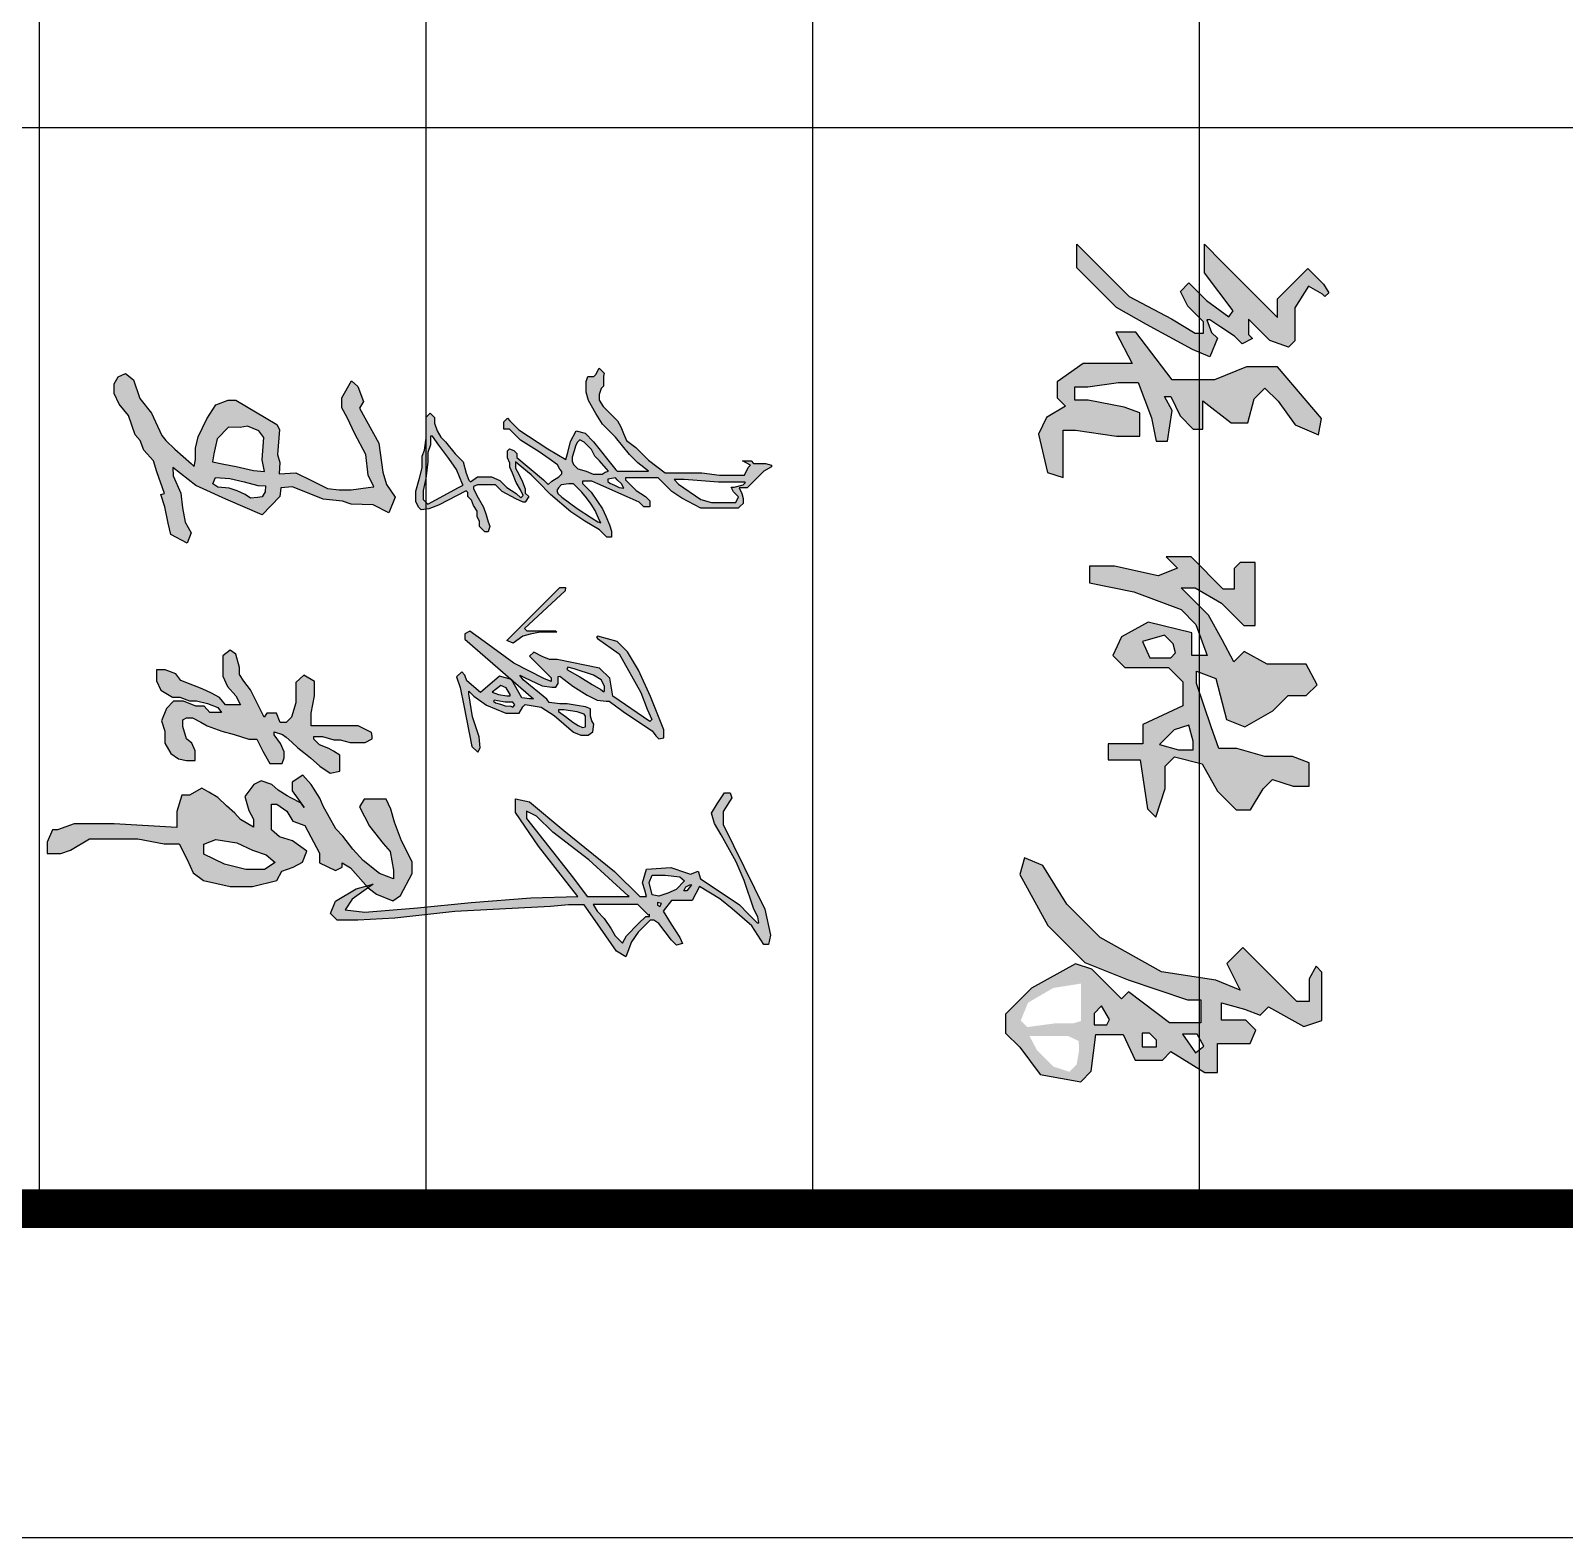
# Model space of a CAD drawing. Extents: x 39238 to 748440, y -374049 to 522939.
# Drawn here: x 295459 to 300126, y 169856 to 174440 of the extents above; entities that cross this region are included whole.
import ezdxf

# ---------------------------------------------------------------- set-up
doc = ezdxf.new("R2010")
doc.units = 0
doc.header["$LTSCALE"] = 1000
doc.header["$MEASUREMENT"] = 0
doc.layers.add('PUB_TITLE', color=7, linetype='Continuous')
doc.layers.add('TK', color=126, linetype='Continuous')

# ---------------------------------------------------------------- blocks, each defined once
blk = doc.blocks.new('lxp')
h = blk.add_hatch(color=256)
h.paths.add_polyline_path([(28573.35, 14707.4), (28573.35, 14711.38), (28573.35, 14719.74), (28573.35, 14721), (28573.35, 14722.93), (28573.35, 14724.83), (28572.39, 14725.79), (28571.07, 14727.11), (28568.87, 14727.11), (28566.5, 14726.45), (28563.89, 14725.24), (28563.89, 14726.94), (28563.89, 14728.95), (28562.65, 14730.19), (28561.36, 14731.48), (28559.02, 14733.82), (28556.1, 14736.73), (28554.18, 14740.2), (28553.3, 14740.2), (28552.55, 14737.5), (28552.55, 14735.47), (28552.55, 14731.98), (28551.37, 14730.79), (28551.37, 14726.83), (28553.35, 14730.46), (28554.35, 14729.46), (28557.98, 14727.75), (28557.98, 14716.21), (28556.93, 14707.94), (28556.93, 14690.87), (28551.02, 14683.14), (28545.2, 14677.33), (28541.96, 14672.98), (28538.71, 14671.61), (28535.57, 14670.4), (28532.74, 14668.72), (28526.1, 14662.09), (28523.13, 14660.27), (28520.6, 14660.27), (28517.69, 14661.27), (28516.7, 14662.26), (28512.07, 14662.26), (28510.59, 14662.53), (28508.33, 14660.27), (28511.22, 14658.71), (28512.18, 14657.74), (28512.18, 14654.94), (28514.55, 14654.17), (28517.25, 14654.17), (28519.45, 14654.17), (28523.36, 14655.38), (28529.41, 14658.79), (28534.33, 14661.84), (28540.37, 14667.88), (28548.35, 14674.36), (28552.26, 14678.27), (28556.19, 14683.22), (28556.19, 14668.66), (28555.5, 14667.97), (28542.43, 14657.7), (28538.5, 14653.77), (28537.45, 14649.57), (28542.4, 14646.98), (28547.52, 14645.72), (28550.77, 14644.84), (28545.71, 14636.48), (28536.9, 14622.96), (28532.69, 14618.75), (28531.59, 14617.65), (28533.21, 14616.03), (28536.63, 14616.03), (28536.63, 14618.66), (28541.69, 14623.72), (28547.14, 14632.47), (28550.33, 14637.09), (28553.19, 14640.94), (28555.24, 14641.97), (28556.27, 14643), (28557.4, 14643), (28558.8, 14641.6), (28560.7, 14638.27), (28562.38, 14636.59), (28560.18, 14634.39), (28549.78, 14622.05), (28547.9, 14622.05), (28546.53, 14620.68), (28545.7, 14618.7), (28546.75, 14617.65), (28550, 14617.65), (28552.47, 14618.86), (28554.29, 14618.86), (28557.09, 14620.07), (28561.33, 14621.78), (28564.74, 14623.7), (28567.47, 14624.94), (28568.57, 14623.84), (28566.5, 14621.78), (28563.75, 14617.43), (28560.45, 14614.13), (28558.75, 14610.28), (28558.75, 14603.71), (28561.06, 14600.46), (28560.34, 14599.75), (28557.04, 14598.59), (28551.73, 14597.08), (28548.02, 14593.37), (28542.48, 14588.89), (28540.37, 14586.77), (28537.45, 14585.12), (28533.87, 14583.77), (28531.26, 14583.77), (28529.25, 14581.77), (28531.12, 14579.9), (28538.5, 14579.9), (28540.86, 14579.9), (28546.31, 14579.13), (28549.23, 14578.03), (28554.56, 14578.03), (28559.35, 14576.82), (28565.4, 14575.17), (28570.19, 14575.17), (28572.89, 14576.38), (28574.15, 14577.64), (28573.55, 14581.16), (28571.9, 14585.67), (28565.33, 14598.51), (28566.06, 14599.24), (28567.96, 14599.24), (28569.64, 14600.92), (28572.06, 14601.91), (28574.7, 14603.69), (28577.24, 14603.69), (28579.55, 14604.78), (28581.86, 14604.78), (28584.22, 14607.15), (28584.22, 14608.69), (28581.58, 14609.46), (28579.71, 14608.8), (28576.36, 14607.87), (28572.89, 14606.55), (28568.54, 14604.07), (28564.36, 14601.98), (28563.2, 14601.98), (28562.46, 14603.85), (28562.46, 14609.79), (28562.46, 14612.18), (28565.51, 14615.23), (28569.03, 14621.57), (28570.57, 14624.93), (28570.57, 14625.86), (28567.85, 14627.54), (28566.28, 14625.97), (28564.25, 14625.97), (28561.11, 14624.65), (28557.59, 14623), (28554.73, 14621.44), (28552.8, 14621.44), (28551.73, 14621.44), (28552.91, 14622.62), (28557.89, 14628.7), (28561.11, 14631.91), (28566.89, 14637.7), (28575.04, 14647.17), (28579.33, 14653.55), (28583.43, 14660.46), (28586.76, 14663.79), (28586.76, 14665.17), (28586.76, 14666.05), (28583.95, 14666.05), (28581.03, 14665), (28577.07, 14663.41), (28573.6, 14661.81), (28570.19, 14659.5), (28565.82, 14656.56), (28561.83, 14652.57), (28560.84, 14652.57), (28560.84, 14656.92), (28561.99, 14659.61), (28568.05, 14673.32), (28570.52, 14678.87), (28572.67, 14681.02), (28572.67, 14683.74), (28569.89, 14683.74), (28567.88, 14681.73), (28565.13, 14677.39), (28562.96, 14675.22), (28560.18, 14672.44), (28559.29, 14672.44), (28559.29, 14687.7), (28565.63, 14694.03), (28568.65, 14698.6)])
h.paths.add_polyline_path([(28562.16, 14697.16), (28560.01, 14695.01), (28560.01, 14699.66), (28561.16, 14715.73), (28561.16, 14727.58), (28561.22, 14727.94), (28561.46, 14728.18), (28562.45, 14727.18), (28563.58, 14722.98), (28563.58, 14721.6), (28565.79, 14722.71), (28566.93, 14723.86), (28567.99, 14724.92), (28570.71, 14723.77), (28570.71, 14712.41), (28569.26, 14707.52)], flags=16)
h.paths.add_polyline_path([(28563.95, 14671.66), (28563.73, 14669.57), (28562.56, 14667.37), (28561.77, 14665.18), (28560.9, 14664.32), (28559.91, 14664.32), (28559.29, 14667.81), (28560.11, 14668.63), (28562.04, 14670.56)], flags=16)
h.paths.add_polyline_path([(28556.12, 14664.57), (28556.64, 14663.1), (28557.52, 14661.63), (28557.52, 14657.55), (28556.16, 14654.28), (28554.97, 14650.3), (28553, 14648.33), (28551.49, 14647.74), (28549.55, 14647.74), (28546.68, 14648.63), (28544.58, 14649.25), (28542.75, 14650.02), (28541.5, 14651.27), (28542.69, 14653.31), (28545.04, 14655.66), (28546.09, 14656.71), (28549.16, 14658.3), (28551.35, 14660.49)], flags=16)
h.paths.add_polyline_path([(28580.08, 14661.08), (28579.67, 14659.71), (28577.82, 14656.72), (28573.4, 14650.01), (28568.19, 14642.86), (28566.47, 14641.15), (28565.17, 14640.54), (28563.82, 14641.35), (28562.5, 14642.67), (28561.94, 14646.18), (28561.94, 14647.35), (28561.94, 14648.41), (28563.63, 14650.1), (28565.8, 14652.28), (28568.51, 14654.44), (28571.49, 14656.63), (28574.32, 14658.41), (28576.58, 14659.33), (28579.31, 14660.5)], flags=16)
h.paths.add_polyline_path([(28562.69, 14597.1), (28563.85, 14594.7), (28567.37, 14588.16), (28571.38, 14580.65), (28569.34, 14578.61), (28565.05, 14578.61), (28559.49, 14579.8), (28551.76, 14580.72), (28547.4, 14580.72), (28543.88, 14581.98), (28539.8, 14581.98), (28539.8, 14582.89), (28544.02, 14585.85), (28550.21, 14590.48), (28555.41, 14594), (28562.1, 14596.74)], flags=16)
h = blk.add_hatch(color=256)
h.paths.add_polyline_path([(28760.45, 14689.94), (28755.44, 14693.86), (28755.44, 14697.13), (28755.44, 14703.38), (28748.94, 14706.87), (28754.65, 14716.29), (28759.26, 14722.09), (28767.2, 14731.18), (28775.94, 14736.69), (28775.94, 14738.87), (28771.47, 14739.81), (28759.45, 14737.12), (28720.2, 14717.77), (28714.09, 14717.77), (28707.79, 14721.79), (28705.48, 14721.04), (28705.48, 14718.51), (28710.58, 14715.03), (28714.89, 14712.41), (28719.73, 14713.77), (28725.01, 14716.9), (28737.45, 14723.88), (28746.13, 14727.58), (28759.43, 14732.07), (28763.01, 14733.95), (28765.79, 14734.47), (28765.79, 14733.64), (28761.63, 14729.48), (28757.51, 14725.36), (28750.79, 14715.54), (28745.43, 14707.29), (28741.85, 14706.29), (28743.16, 14702.62), (28742.55, 14700.75), (28740.15, 14693.51), (28740.85, 14682.25), (28747.22, 14680.42), (28750.71, 14681.51), (28753.65, 14682.21), (28753.65, 14679.09), (28741.92, 14667.37), (28722.98, 14643.8), (28709.65, 14627.98), (28708.32, 14621.5), (28714.54, 14621.5), (28730.19, 14632.16), (28753.61, 14650.32), (28754.24, 14628.61), (28756.38, 14600.83), (28758.92, 14575.98), (28760.83, 14551.45), (28759.79, 14542.33), (28754.79, 14545.58), (28747.81, 14555.34), (28750.03, 14547.49), (28755.75, 14537.89), (28761.42, 14535.47), (28764.63, 14538.68), (28764.63, 14548.2), (28763.68, 14565.37), (28760.59, 14593.31), (28758.23, 14637.69), (28757.44, 14645.98), (28757.44, 14653.35), (28764.68, 14658.36), (28779.02, 14668.28), (28781.6, 14672.66), (28774.6, 14675.24), (28770.13, 14678.36), (28764.58, 14683.92), (28764.58, 14685.65), (28766.12, 14688.03), (28773.85, 14693.91), (28776.13, 14696.19), (28775.39, 14698.97), (28772.66, 14697.78), (28766.51, 14693.71)])
h.paths.add_polyline_path([(28757.63, 14687.33), (28756.37, 14687.33), (28756.83, 14689.28), (28758.17, 14688.45)], flags=16)
h.paths.add_polyline_path([(28761.85, 14683.71), (28762.81, 14683.71), (28762.81, 14681.87), (28766.15, 14678.53), (28771.79, 14672.88), (28775.23, 14671.09), (28771.9, 14667.75), (28768.61, 14665.8), (28763.76, 14662.65), (28760.39, 14659.29), (28757.24, 14657.54), (28757.24, 14678.26), (28762.19, 14683.21)], flags=16)
h.paths.add_polyline_path([(28752.83, 14684.85), (28747.02, 14683.5), (28743.7, 14684.81), (28743.7, 14690.98), (28744.4, 14697.65), (28746.3, 14699.93), (28750.28, 14695.96), (28752.01, 14692.09), (28753.44, 14687.92)], flags=16)
h.paths.add_polyline_path([(28753.63, 14674.15), (28753.63, 14662.56), (28753.63, 14654.75), (28745.14, 14648.3), (28727.53, 14634.6), (28717.35, 14626.57), (28714.01, 14626.57), (28716.25, 14631.24), (28723.69, 14638.68), (28736.55, 14655.4), (28753.24, 14673.72)], flags=16)
h.paths.add_polyline_path([(28750.96, 14699.57), (28749.09, 14700.49), (28747.97, 14702.64), (28748.12, 14703.08), (28750.96, 14701.01)], flags=16)
h = blk.add_hatch(color=256)
h.paths.add_polyline_path([(28672.84, 14678.99), (28676.69, 14684.88), (28679.01, 14686.64), (28680.4, 14688.03), (28679.89, 14690.23), (28676.19, 14690.23), (28660.75, 14684.14), (28648.46, 14678.54), (28640.04, 14673.36), (28635.27, 14668.59), (28632.68, 14659.59), (28632.99, 14659.08), (28633.8, 14659.46), (28640.88, 14669.55), (28658.95, 14679.63), (28666.63, 14682.56), (28671.37, 14684.67), (28672.31, 14683.73), (28660.6, 14666.54), (28652.25, 14665.18), (28647.53, 14660.47), (28643.51, 14640.71), (28643.51, 14637.17), (28642.16, 14633.79), (28640.13, 14629.88), (28642.05, 14627.96), (28652.13, 14638.04), (28653.75, 14638.04), (28652.4, 14634.62), (28645.27, 14620.7), (28635.15, 14606.93), (28630.38, 14600.25), (28631.58, 14597.93), (28634.09, 14597.93), (28661.81, 14629.73), (28661.81, 14628), (28661.43, 14624.37), (28652.92, 14619.54), (28651.34, 14614.03), (28658.92, 14605.2), (28653.52, 14598.88), (28650.77, 14597.89), (28649.32, 14596.44), (28651.66, 14594.1), (28656.59, 14595.71), (28664.84, 14597.37), (28683.94, 14601.16), (28686.64, 14603.86), (28684.56, 14605), (28679.47, 14604.58), (28670.23, 14601.53), (28659.47, 14599.75), (28658.2, 14599.75), (28660.51, 14602.06), (28664.74, 14607.96), (28668.46, 14616.94), (28668.46, 14623.19), (28665.51, 14624.86), (28664.5, 14625.87), (28665.67, 14633.3), (28669.58, 14639.33), (28677.25, 14648.38), (28678.68, 14651.83), (28678.68, 14655.2), (28677.17, 14657.3), (28673.6, 14657.79), (28672.06, 14656.85), (28669.92, 14656.19), (28666.53, 14656.19), (28665.61, 14653.91), (28664.93, 14650.06), (28664.16, 14645.46), (28664.16, 14642.04), (28663.59, 14637.1), (28661.9, 14635.96), (28652.99, 14625.05), (28650.91, 14623.38), (28651.89, 14625.66), (28655.85, 14633.78), (28656.43, 14638.34), (28656.43, 14640.09), (28654.65, 14641.22), (28651.38, 14641.22), (28651.24, 14642.03), (28656, 14648), (28660.06, 14654.73), (28662.39, 14659.33), (28662.86, 14663.5), (28662.86, 14664.95), (28667.63, 14671.42)])
h.paths.add_polyline_path([(28658.57, 14662.44), (28657.51, 14661.03), (28655.09, 14656.97), (28651.57, 14651.23), (28648.23, 14645.27), (28647.13, 14645.71), (28647.92, 14648.71), (28650.78, 14657.59), (28653.07, 14661.23), (28655.97, 14662.73), (28658.09, 14662.73)], flags=16)
h.paths.add_polyline_path([(28669.8, 14653.9), (28673.39, 14653.9), (28674.76, 14653.9), (28675.18, 14652.53), (28674.21, 14650.48), (28672.72, 14648.1), (28670.08, 14644.7), (28667.66, 14641.38), (28666.88, 14641.38), (28666.88, 14643.88), (28667.79, 14650.07), (28668.95, 14653.34)], flags=16)
h.paths.add_polyline_path([(28664.56, 14621.07), (28665.75, 14620.25), (28665.25, 14619.28), (28665.07, 14616.63), (28664.3, 14614.44), (28663.71, 14612.13), (28662.84, 14611.26), (28662.39, 14611.72), (28662.81, 14613.02), (28663.38, 14616.63), (28663.38, 14620.16)], flags=16)
h.paths.add_polyline_path([(28660.46, 14618.98), (28660.46, 14617.36), (28659.82, 14613.56), (28658.71, 14610.63), (28655.59, 14614.63), (28656.73, 14617.04), (28659.88, 14619.02)], flags=16)
blk.add_hatch(color=256).paths.add_polyline_path([(28634.8, 14617.34), (28636.01, 14620.34), (28632.75, 14624.76), (28631.79, 14628.21), (28630.86, 14632.88), (28630.86, 14640.64), (28630.19, 14639.97), (28630.19, 14626.62), (28629.23, 14625.66), (28611.71, 14644.51), (28610.12, 14644.68), (28610.12, 14642.01)])
for points in [[(28512.07, 14662.26), (28516.7, 14662.26), (28517.69, 14661.27), (28520.6, 14660.27), (28523.13, 14660.27), (28526.1, 14662.09), (28532.74, 14668.72), (28535.57, 14670.4), (28538.71, 14671.61), (28541.96, 14672.98), (28545.2, 14677.33), (28551.02, 14683.14), (28556.93, 14690.87), (28556.93, 14707.94), (28557.98, 14716.21), (28557.98, 14727.75), (28554.35, 14729.46), (28553.35, 14730.46), (28551.37, 14726.83), (28551.37, 14730.79), (28552.55, 14731.98), (28552.55, 14735.47), (28552.55, 14737.5), (28553.3, 14740.2), (28554.18, 14740.2), (28556.1, 14736.73), (28559.02, 14733.82), (28561.36, 14731.48), (28562.65, 14730.19), (28563.89, 14728.95), (28563.89, 14726.94), (28563.89, 14725.24), (28566.5, 14726.45), (28568.87, 14727.11), (28571.07, 14727.11), (28572.39, 14725.79), (28573.35, 14724.83), (28573.35, 14722.93), (28573.35, 14721), (28573.35, 14719.74), (28573.35, 14711.38), (28573.35, 14707.4), (28568.65, 14698.6), (28565.63, 14694.03), (28559.29, 14687.7), (28559.29, 14672.44), (28560.18, 14672.44), (28562.96, 14675.22), (28565.13, 14677.39), (28567.88, 14681.73), (28569.89, 14683.74), (28572.67, 14683.74), (28572.67, 14681.02), (28570.52, 14678.87), (28568.05, 14673.32), (28561.99, 14659.61), (28560.84, 14656.92), (28560.84, 14652.57), (28561.83, 14652.57), (28565.82, 14656.56), (28570.19, 14659.5), (28573.6, 14661.81), (28577.07, 14663.41), (28581.03, 14665), (28583.95, 14666.05), (28586.76, 14666.05), (28586.76, 14665.17), (28586.76, 14663.79), (28583.43, 14660.46), (28579.33, 14653.55), (28575.04, 14647.17), (28566.89, 14637.7), (28561.11, 14631.91), (28557.89, 14628.7), (28552.91, 14622.62), (28551.73, 14621.44), (28552.8, 14621.44), (28554.73, 14621.44), (28557.59, 14623), (28561.11, 14624.65), (28564.25, 14625.97), (28566.28, 14625.97), (28567.85, 14627.54), (28570.57, 14625.86), (28570.57, 14624.93), (28569.03, 14621.57), (28565.51, 14615.23), (28562.46, 14612.18), (28562.46, 14609.79), (28562.46, 14603.85), (28563.2, 14601.98), (28564.36, 14601.98), (28568.54, 14604.07), (28572.89, 14606.55), (28576.36, 14607.87), (28579.71, 14608.8), (28581.58, 14609.46), (28584.22, 14608.69), (28584.22, 14607.15), (28581.86, 14604.78), (28579.55, 14604.78), (28577.24, 14603.69), (28574.7, 14603.69), (28572.06, 14601.91), (28569.64, 14600.92), (28567.96, 14599.24), (28566.06, 14599.24), (28565.33, 14598.51), (28571.9, 14585.67), (28573.55, 14581.16), (28574.15, 14577.64), (28572.89, 14576.38), (28570.19, 14575.17), (28565.4, 14575.17), (28559.35, 14576.82), (28554.56, 14578.03), (28549.23, 14578.03), (28546.31, 14579.13), (28540.86, 14579.9), (28538.5, 14579.9), (28531.12, 14579.9), (28529.25, 14581.77), (28531.26, 14583.77), (28533.87, 14583.77), (28537.45, 14585.12), (28540.37, 14586.77), (28542.48, 14588.89), (28548.02, 14593.37), (28551.73, 14597.08), (28557.04, 14598.59), (28560.34, 14599.75), (28561.06, 14600.46), (28558.75, 14603.71), (28558.75, 14610.28), (28560.45, 14614.13), (28563.75, 14617.43), (28566.5, 14621.78), (28568.57, 14623.84), (28567.47, 14624.94), (28564.74, 14623.7), (28561.33, 14621.78), (28557.09, 14620.07), (28554.29, 14618.86), (28552.47, 14618.86), (28550, 14617.65), (28546.75, 14617.65), (28545.7, 14618.7), (28546.53, 14620.68), (28547.9, 14622.05), (28549.78, 14622.05), (28560.18, 14634.39), (28562.38, 14636.59), (28560.7, 14638.27), (28558.8, 14641.6), (28557.4, 14643), (28556.27, 14643), (28555.24, 14641.97), (28553.19, 14640.94), (28550.33, 14637.09), (28547.14, 14632.47), (28541.69, 14623.72), (28536.63, 14618.66), (28536.63, 14616.03), (28533.21, 14616.03), (28531.59, 14617.65), (28532.69, 14618.75), (28536.9, 14622.96), (28545.71, 14636.48), (28550.77, 14644.84), (28547.52, 14645.72), (28542.4, 14646.98), (28537.45, 14649.57), (28538.5, 14653.77), (28542.43, 14657.7), (28555.5, 14667.97), (28556.19, 14668.66), (28556.19, 14683.22), (28552.26, 14678.27), (28548.35, 14674.36), (28540.37, 14667.88), (28534.33, 14661.84), (28529.41, 14658.79), (28523.36, 14655.38), (28519.45, 14654.17), (28517.25, 14654.17), (28514.55, 14654.17), (28512.18, 14654.94), (28512.18, 14657.74), (28511.22, 14658.71), (28508.33, 14660.27), (28510.59, 14662.53), (28512.07, 14662.26)], [(28707.79, 14721.79), (28714.09, 14717.77), (28720.2, 14717.77), (28759.45, 14737.12), (28771.47, 14739.81), (28775.94, 14738.87), (28775.94, 14736.69), (28767.2, 14731.18), (28759.26, 14722.09), (28754.65, 14716.29), (28748.94, 14706.87), (28755.44, 14703.38), (28755.44, 14697.13), (28755.44, 14693.86), (28760.45, 14689.94), (28766.51, 14693.71), (28772.66, 14697.78), (28775.39, 14698.97), (28776.13, 14696.19), (28773.85, 14693.91), (28766.12, 14688.03), (28764.58, 14685.65), (28764.58, 14683.92), (28770.13, 14678.36), (28774.6, 14675.24), (28781.6, 14672.66), (28779.02, 14668.28), (28764.68, 14658.36), (28757.44, 14653.35), (28757.44, 14645.98), (28758.23, 14637.69), (28760.59, 14593.31), (28763.68, 14565.37), (28764.63, 14548.2), (28764.63, 14538.68), (28761.42, 14535.47), (28755.75, 14537.89), (28750.03, 14547.49), (28747.81, 14555.34), (28754.79, 14545.58), (28759.79, 14542.33), (28760.83, 14551.45), (28758.92, 14575.98), (28756.38, 14600.83), (28754.24, 14628.61), (28753.61, 14650.32), (28730.19, 14632.16), (28714.54, 14621.5), (28708.32, 14621.5), (28709.65, 14627.98), (28722.98, 14643.8), (28741.92, 14667.37), (28753.65, 14679.09), (28753.65, 14682.21), (28750.71, 14681.51), (28747.22, 14680.42), (28740.85, 14682.25), (28740.15, 14693.51), (28742.55, 14700.75), (28743.16, 14702.62), (28741.85, 14706.29), (28745.43, 14707.29), (28750.79, 14715.54), (28757.51, 14725.36), (28761.63, 14729.48), (28765.79, 14733.64), (28765.79, 14734.47), (28763.01, 14733.95), (28759.43, 14732.07), (28746.13, 14727.58), (28737.45, 14723.88), (28725.01, 14716.9), (28719.73, 14713.77), (28714.89, 14712.41), (28710.58, 14715.03), (28705.48, 14718.51), (28705.48, 14721.04), (28707.79, 14721.79)], [(28561.16, 14727.58), (28561.16, 14715.73), (28560.01, 14699.66), (28560.01, 14695.01), (28562.16, 14697.16), (28569.26, 14707.52), (28570.71, 14712.41), (28570.71, 14723.77), (28567.99, 14724.92), (28566.93, 14723.86), (28565.79, 14722.71), (28563.58, 14721.6), (28563.58, 14722.98), (28562.45, 14727.18), (28561.46, 14728.18), (28561.22, 14727.94), (28561.16, 14727.58)], [(28746.3, 14699.93), (28750.28, 14695.96), (28752.01, 14692.09), (28753.44, 14687.92), (28752.83, 14684.85), (28747.02, 14683.5), (28743.7, 14684.81), (28743.7, 14690.98), (28744.4, 14697.65), (28746.3, 14699.93)], [(28748.12, 14703.08), (28750.96, 14701.01), (28750.96, 14699.57), (28749.09, 14700.49), (28747.97, 14702.64), (28748.12, 14703.08)], [(28633.8, 14659.46), (28640.88, 14669.55), (28658.95, 14679.63), (28666.63, 14682.56), (28671.37, 14684.67), (28672.31, 14683.73), (28660.6, 14666.54), (28652.25, 14665.18), (28647.53, 14660.47), (28643.51, 14640.71), (28643.51, 14637.17), (28642.16, 14633.79), (28640.13, 14629.88), (28642.05, 14627.96), (28652.13, 14638.04), (28653.75, 14638.04), (28652.4, 14634.62), (28645.27, 14620.7), (28635.15, 14606.93), (28630.38, 14600.25), (28631.58, 14597.93), (28634.09, 14597.93), (28661.81, 14629.73), (28661.81, 14628), (28661.43, 14624.37), (28652.92, 14619.54), (28651.34, 14614.03), (28658.92, 14605.2), (28653.52, 14598.88), (28650.77, 14597.89), (28649.32, 14596.44), (28651.66, 14594.1), (28656.59, 14595.71), (28664.84, 14597.37), (28683.94, 14601.16), (28686.64, 14603.86), (28684.56, 14605), (28679.47, 14604.58), (28670.23, 14601.53), (28659.47, 14599.75), (28658.2, 14599.75), (28660.51, 14602.06), (28664.74, 14607.96), (28668.46, 14616.94), (28668.46, 14623.19), (28665.51, 14624.86), (28664.5, 14625.87), (28665.67, 14633.3), (28669.58, 14639.33), (28677.25, 14648.38), (28678.68, 14651.83), (28678.68, 14655.2), (28677.17, 14657.3), (28673.6, 14657.79), (28672.06, 14656.85), (28669.92, 14656.19), (28666.53, 14656.19), (28665.61, 14653.91), (28664.93, 14650.06), (28664.16, 14645.46), (28664.16, 14642.04), (28663.59, 14637.1), (28661.9, 14635.96), (28652.99, 14625.05), (28650.91, 14623.38), (28651.89, 14625.66), (28655.85, 14633.78), (28656.43, 14638.34), (28656.43, 14640.09), (28654.65, 14641.22), (28651.38, 14641.22), (28651.24, 14642.03), (28656, 14648), (28660.06, 14654.73), (28662.39, 14659.33), (28662.86, 14663.5), (28662.86, 14664.95), (28667.63, 14671.42), (28672.84, 14678.99), (28676.69, 14684.88), (28679.01, 14686.64), (28680.4, 14688.03), (28679.89, 14690.23), (28676.19, 14690.23), (28660.75, 14684.14), (28648.46, 14678.54), (28640.04, 14673.36), (28635.27, 14668.59), (28632.68, 14659.59), (28632.99, 14659.08), (28633.8, 14659.46)], [(28756.83, 14689.28), (28756.37, 14687.33), (28757.63, 14687.33), (28758.17, 14688.45), (28756.83, 14689.28)], [(28762.19, 14683.21), (28757.24, 14678.26), (28757.24, 14657.54), (28760.39, 14659.29), (28763.76, 14662.65), (28768.61, 14665.8), (28771.9, 14667.75), (28775.23, 14671.09), (28771.79, 14672.88), (28766.15, 14678.53), (28762.81, 14681.87), (28762.81, 14683.71), (28761.85, 14683.71), (28762.19, 14683.21)], [(28563.95, 14671.66), (28562.04, 14670.56), (28560.11, 14668.63), (28559.29, 14667.81), (28559.91, 14664.32), (28560.9, 14664.32), (28561.77, 14665.18), (28562.56, 14667.37), (28563.73, 14669.57), (28563.95, 14671.66), (28563.95, 14671.66)], [(28753.24, 14673.72), (28736.55, 14655.4), (28723.69, 14638.68), (28716.25, 14631.24), (28714.01, 14626.57), (28717.35, 14626.57), (28727.53, 14634.6), (28745.14, 14648.3), (28753.63, 14654.75), (28753.63, 14662.56), (28753.63, 14674.15), (28753.24, 14673.72)], [(28556.12, 14664.57), (28551.35, 14660.49), (28549.16, 14658.3), (28546.09, 14656.71), (28545.04, 14655.66), (28542.69, 14653.31), (28541.5, 14651.27), (28542.75, 14650.02), (28544.58, 14649.25), (28546.68, 14648.63), (28549.55, 14647.74), (28551.49, 14647.74), (28553, 14648.33), (28554.97, 14650.3), (28556.16, 14654.28), (28557.52, 14657.55), (28557.52, 14661.63), (28556.64, 14663.1), (28556.12, 14664.57)], [(28579.31, 14660.5), (28576.58, 14659.33), (28574.32, 14658.41), (28571.49, 14656.63), (28568.51, 14654.44), (28565.8, 14652.28), (28563.63, 14650.1), (28561.94, 14648.41), (28561.94, 14647.35), (28561.94, 14646.18), (28562.5, 14642.67), (28563.82, 14641.35), (28565.17, 14640.54), (28566.47, 14641.15), (28568.19, 14642.86), (28573.4, 14650.01), (28577.82, 14656.72), (28579.67, 14659.71), (28580.08, 14661.08), (28579.31, 14660.5)], [(28658.09, 14662.73), (28655.97, 14662.73), (28653.07, 14661.23), (28650.78, 14657.59), (28647.92, 14648.71), (28647.13, 14645.71), (28648.23, 14645.27), (28651.57, 14651.23), (28655.09, 14656.97), (28657.51, 14661.03), (28658.57, 14662.44), (28658.09, 14662.73)], [(28668.95, 14653.34), (28667.79, 14650.07), (28666.88, 14643.88), (28666.88, 14641.38), (28667.66, 14641.38), (28670.08, 14644.7), (28672.72, 14648.1), (28674.21, 14650.48), (28675.18, 14652.53), (28674.76, 14653.9), (28673.39, 14653.9), (28669.8, 14653.9), (28668.95, 14653.34)], [(28611.71, 14644.51), (28629.23, 14625.66), (28630.19, 14626.62), (28630.19, 14639.97), (28630.86, 14640.64), (28630.86, 14632.88), (28631.79, 14628.21), (28632.75, 14624.76), (28636.01, 14620.34), (28634.8, 14617.34), (28610.12, 14642.01), (28610.12, 14644.68), (28611.71, 14644.51), (28611.71, 14644.51)], [(28659.88, 14619.02), (28656.73, 14617.04), (28655.59, 14614.63), (28658.71, 14610.63), (28659.82, 14613.56), (28660.46, 14617.36), (28660.46, 14618.98), (28659.88, 14619.02)], [(28664.56, 14621.07), (28663.38, 14620.16), (28663.38, 14616.63), (28662.81, 14613.02), (28662.39, 14611.72), (28662.84, 14611.26), (28663.71, 14612.13), (28664.3, 14614.44), (28665.07, 14616.63), (28665.25, 14619.28), (28665.75, 14620.25), (28664.56, 14621.07)], [(28562.1, 14596.74), (28555.41, 14594), (28550.21, 14590.48), (28544.02, 14585.85), (28539.8, 14582.89), (28539.8, 14581.98), (28543.88, 14581.98), (28547.4, 14580.72), (28551.76, 14580.72), (28559.49, 14579.8), (28565.05, 14578.61), (28569.34, 14578.61), (28571.38, 14580.65), (28567.37, 14588.16), (28563.85, 14594.7), (28562.69, 14597.1), (28562.1, 14596.74)]]:
    blk.add_lwpolyline(points)
blk = doc.blocks.new('jztq')
for points in [[(261460.3, 262310.6), (261470.7, 262321.1), (261525.8, 262376.2), (261546.1, 262432.3), (261526.6, 262451.9), (261425.8, 262451.9), (261360.3, 262493.3), (261385.2, 262536.3), (261392.3, 262543.6), (261381, 262554.9), (261354.2, 262539.2), (261306.5, 262491.5), (261348.3, 262449.7), (261398.6, 262399.4), (261455.6, 262399.4), (261388.8, 262332.6), (261288.1, 262231.9), (261232.7, 262176.5), (261268.7, 262176.5), (261320, 262176.5), (261435.3, 262264.7), (261453.8, 262251.3), (261404.3, 262183.3), (261350.7, 262129.6), (261376.4, 262103.9), (261421.2, 262126.4), (261468.7, 262173.9), (261503.6, 262173.9), (261503.6, 262149), (261459.9, 262076.4), (261391.5, 261947.5), (261269.1, 261825.1), (261232.7, 261788.6), (261304.4, 261788.6), (261425, 261909.2), (261477.5, 262000.4), (261553, 262140.1), (261574.9, 262193.6), (261518.8, 262216.1), (261500.9, 262198.2), (261463.3, 262184.1), (261463.3, 262193.6), (261485.2, 262227.1), (261512.3, 262268.5), (261535.8, 262291.9), (261520, 262322.8), (261507.8, 262310.6)], [(261776, 262258.1), (261776, 262308.6), (261703.2, 262328.3), (261670.6, 262360.9), (261710.6, 262401), (261782.2, 262452.6), (261812.4, 262524.1), (261762.6, 262532.8), (261606.3, 262398.6), (261606.3, 262305.1), (261645.7, 262207.8), (261645.7, 262078.7), (261500.5, 261967.9), (261500.5, 261907.6), (261595.2, 261956.7), (261595.2, 261807.3), (261651.5, 261728.7), (261699.8, 261728.7), (261725.6, 261754.5), (261759.9, 261696.6), (261810.5, 261672.1), (261927.4, 261699.2), (261942.3, 261747), (261855, 261747), (261798.3, 261747), (261798.3, 261784), (261816.6, 261909.6), (261816.6, 261979.8), (261745.4, 261979.8), (261728.1, 261933), (261707.1, 261823.5), (261707.1, 261782.9), (261666.4, 261782.9), (261666.4, 261822.2), (261653, 261915.7), (261653, 261974.9), (261761.1, 262015.4), (261831.6, 262030.2), (261831.6, 262064.8), (261739.2, 262078.3), (261695.9, 262054.9), (261695.9, 262074.6), (261755, 262102.8), (261795.1, 262142.9), (261795.1, 262171.8), (261741.5, 262171.8), (261709.4, 262171.8)], [(261795.1, 262142.9), (261795.1, 262171.8), (261741.5, 262171.8), (261709.4, 262171.8), (261776, 262258.1), (261776, 262308.6), (261703.2, 262328.3), (261670.6, 262360.9), (261710.6, 262401), (261782.2, 262452.6), (261812.4, 262524.1), (261762.6, 262532.8), (261606.3, 262398.6), (261606.3, 262305.1), (261645.7, 262207.8), (261645.7, 262078.7), (261596.3, 262041), (261831.6, 262041), (261831.6, 262064.8), (261739.2, 262078.3), (261695.9, 262054.9), (261695.9, 262074.6), (261755, 262102.8)], [(261816.6, 261909.6), (261816.6, 261979.8), (261745.4, 261979.8), (261728.1, 261933), (261707.1, 261823.5), (261707.1, 261782.9), (261666.4, 261782.9), (261666.4, 261822.2), (261653, 261915.7), (261653, 261974.9), (261761.1, 262015.4), (261831.6, 262030.2), (261831.6, 262041), (261596.3, 262041), (261500.5, 261967.9), (261500.5, 261907.6), (261595.2, 261956.7), (261595.2, 261807.3), (261651.5, 261728.7), (261699.8, 261728.7), (261725.6, 261754.5), (261759.9, 261696.6), (261810.5, 261672.1), (261927.4, 261699.2), (261942.3, 261747), (261855, 261747), (261798.3, 261747), (261798.3, 261784)]]:
    blk.add_hatch(color=1).paths.add_polyline_path(points)
h = blk.add_hatch(color=1)
h.paths.add_polyline_path([(262510.8, 262367.2), (262472.5, 262298), (262503.7, 262266.7), (262436.4, 262230.4), (262361.7, 262188.9), (262278.6, 262105.7), (262278.6, 262149), (262325.3, 262228.8), (262392.8, 262296.3), (262392.8, 262330.8), (262315, 262330.8), (262200.8, 262330.8), (262200.8, 262285.9), (262219.6, 262266.8), (262282, 262266.8), (262282, 262234), (262184.1, 262136), (262184.1, 262081.6), (262184.1, 262060.8), (262218.2, 262095), (262242.2, 262036.5), (262212.7, 261903.3), (262212.7, 261827), (262262.9, 261827), (262290.8, 261962.1), (262344.5, 262105.7), (262389.4, 262150.6), (262484.7, 262185.3), (262484.7, 262138.8), (262415.4, 262138.8), (262382.4, 262005.3), (262427.6, 261924), (262484.7, 261898.1), (262521.1, 261934.5), (262521.1, 262067.7), (262564.4, 262111), (262637.2, 262111), (262694.3, 261989.7), (262753.3, 261989.7), (262753.3, 261884.1), (262802, 261884.1), (262802, 261981.2), (262950.7, 262003.7), (262975.8, 262028.8), (262888.6, 262057.3), (262820.8, 262057.3), (262792.2, 262085.9), (262813.9, 262169.8), (262897, 262216.5), (262954.2, 262273.7), (262954.2, 262316.9), (262890.1, 262355.2), (262861.7, 262383.6), (262881.7, 262446.8), (262881.7, 262495.3), (262810.4, 262495.3), (262791.3, 262445.2), (262791.3, 262360.4), (262767.1, 262275.5), (262767.1, 262220.1), (262701.2, 262197.6), (262569.8, 262152.5), (262531.5, 262152.5), (262554.1, 262211.3), (262679, 262244.4), (262701.2, 262299.7), (262652.9, 262384.5), (262606.2, 262431.2), (262606.2, 262486.7), (262573.3, 262519.7), (262510.8, 262486.7)])
h.paths.add_polyline_path([(262475.8, 262089.2), (262490.9, 262074.2), (262490.9, 262010.2), (262441.4, 261988.8), (262422.8, 262055.4), (262449.1, 262081.6)], flags=16)
h.paths.add_polyline_path([(262695.9, 262129.5), (262744.5, 262142.8), (262771, 262142.8), (262771, 262097.9), (262754.7, 262040.5), (262710.4, 262084.8)], flags=16)
h = blk.add_hatch(color=1)
h.paths.add_polyline_path([(263553.4, 262371.5), (263613.2, 262479.6), (263594.4, 262534.5), (263543.4, 262534.5), (263448, 262534.5), (263430, 262516.5), (263467.9, 262495.9), (263536.9, 262495.9), (263536.9, 262457.7), (263430.7, 262351.5), (263372.5, 262293.2), (263421.1, 262244.6), (263502.4, 262285.6), (263471.8, 262211), (263446.8, 262046.6), (263341.9, 261859.1), (263240.4, 261757.7), (263123.4, 261685.1), (263099.7, 261629.6), (263150.6, 261614.9), (263306.2, 261700.7), (263418.7, 261813.2), (263471, 261944.5), (263531.5, 262125.3), (263531.5, 262165.5), (263602.4, 262165.5), (263602.4, 262070.3), (263507.4, 261945.8), (263528.8, 261924.4), (263439, 261834.5), (263422.7, 261784.9), (263496.7, 261650.9), (263575.7, 261571.9), (263609.3, 261571.9), (263633.5, 261571.9), (263676.4, 261614.8), (263759.5, 261676.5), (263781, 261801.1), (263749.4, 261832.6), (263637.3, 261846.7), (263637.3, 261929.7), (263715.1, 261965.9), (263715.1, 262049), (263689, 262075), (263752.6, 262177.8), (263752.6, 262216.6), (263697.5, 262216.6), (263665.3, 262216.6), (263665.3, 262315.9), (263623.9, 262333.3), (263593.6, 262303.1), (263593.6, 262228.6), (263540.7, 262228.6), (263560.7, 262298.4), (263578.3, 262346.7), (263566.2, 262358.8)])
h.paths.add_polyline_path([(263636.9, 262154.8), (263672.5, 262174.6), (263693.2, 262150.1), (263636.9, 262109.9)], flags=16)
h.paths.add_polyline_path([(263654.5, 262031), (263675.2, 262031), (263675.2, 261987.8), (263633.5, 261987.8), (263633.5, 262010)], flags=16)
h.paths.add_polyline_path([(263591.7, 261887.5), (263608.2, 261880.3), (263608.2, 261840.8), (263573.1, 261840.8), (263550.7, 261863.2)], flags=16)
h.paths.add_polyline_path([(263596.7, 261801.2), (263603.6, 261776.9), (263603.6, 261721.8), (263614.9, 261638), (263594.8, 261617.9), (263540.7, 261640), (263495.9, 261716.6), (263482.5, 261801.2)], flags=16)
h.paths.add_polyline_path([(263657.2, 261794), (263685.2, 261795.5), (263729.3, 261787.7), (263751.1, 261766), (263735.1, 261717.2), (263685.2, 261667.2), (263641.9, 261644.4), (263641.9, 261707.7), (263641.9, 261761.5)], flags=16)
at = {"layer": 'TK'}
h = blk.add_hatch(color=1, dxfattribs=at)
h.paths.add_polyline_path([(263114.2, 259348.8), (263134.9, 259316.5), (263134.9, 259259.5), (263119.4, 259194.8), (263088.3, 259132.6), (263058.5, 259132.6), (263044.2, 259168.9), (263054.6, 259232.3), (263076.6, 259280.2), (263090.9, 259321.6)], flags=16)
h.paths.add_polyline_path([(262944.4, 259605.4), (263004, 259636.5), (263055.8, 259677.9), (263080.4, 259698.6), (263137.5, 259709), (263163.4, 259709), (263147.8, 259666.2), (263107.7, 259617.1), (263074, 259586), (263033.8, 259554.9), (263011.8, 259534.2), (262943.1, 259495.4), (262918.5, 259485), (262877, 259459.1), (262848.5, 259433.2), (262869.3, 259400.9), (262896.5, 259400.9), (262947, 259437.1), (262934, 259427.8), (262917.2, 259397), (262910.8, 259385.3), (262893.9, 259358.2), (262877, 259338.7), (262865.4, 259306.4), (262877, 259284.4), (262913.3, 259257.2), (262956.1, 259268.8), (262982, 259283.1), (263006.6, 259283.1), (262983.3, 259244.2), (262963.8, 259226.1), (262941.8, 259201.5), (262915.9, 259174.3), (262900.3, 259147.1), (262887.4, 259126.4), (262909.4, 259088.9), (262909.4, 259065.6), (262958.7, 259050.1), (263007.9, 259050.1), (262996.2, 258859.5), (262996.2, 258805.8), (262996.2, 258737.2), (263014.4, 258686.7), (263014.4, 258671.2), (263051.9, 258655.6), (263086.9, 258655.6), (263086.9, 258697.1), (263076.6, 258726.8), (263041.6, 258783.8), (263041.6, 258825.2), (263041.6, 258869.2), (263041.6, 258931.4), (263057.1, 259011.6), (263057.1, 259056.9), (263105.1, 259081.5), (263145.2, 259099.7), (263168.6, 259130.7), (263186.7, 259212.7), (263186.7, 259280), (263168.6, 259353.8), (263140.1, 259369.3), (263128.4, 259404.3), (263112.9, 259432.7), (263079.2, 259445.7), (263048.1, 259401.7), (263036.4, 259362.8), (263014.4, 259338.2), (262936.7, 259338.2), (262936.7, 259353.8), (262957.4, 259384.8), (262988.5, 259403), (263001.4, 259439.2), (263085.7, 259484.5), (263115.5, 259484.5), (263138.8, 259532.8), (263128.5, 259553.5), (263115.5, 259553.5), (263129.8, 259578.1), (263190.7, 259632.5), (263210.1, 259657.1), (263230.8, 259707.5), (263214, 259730.8), (263147.9, 259765.8), (263111.6, 259765.8), (263048.1, 259733.4), (262991.1, 259712.7), (262952.2, 259701.1), (262921.2, 259686.8), (262921.2, 259673.9), (262921.2, 259638.9), (262921.2, 259619.5)])
h.paths.add_polyline_path([(262718, 259641.9), (262698.1, 259602.2), (262698.1, 259541.6), (262698.1, 259467.4), (262698.1, 259459), (262659.4, 259459), (262607.1, 259468.4), (262592.5, 259468.4), (262563.2, 259468.4), (262544.4, 259436.1), (262566.3, 259412), (262628, 259412), (262671.9, 259398.4), (262687.6, 259382.8), (262687.6, 259364), (262659.4, 259353.5), (262659.4, 259324.3), (262671.9, 259315.9), (262609.2, 259284.6), (262588.3, 259274.1), (262562.2, 259254.3), (262542.3, 259240.7), (262520.3, 259240.7), (262480.6, 259229.2), (262468, 259212.5), (262484.8, 259189.5), (262547.5, 259189.5), (262578.9, 259204.1), (262607.1, 259229.2), (262634.3, 259243.8), (262634.3, 259197.8), (262612.3, 259180.1), (262598.8, 259155), (262585.2, 259126.8), (262560, 259062.5), (262540.1, 259046.8), (262527.6, 259014.5), (262527.6, 258988.3), (262561, 258988.3), (262589.3, 259000.9), (262611.2, 259036.4), (262611.2, 259059.4), (262621.7, 259088.6), (262621.7, 259109.5), (262630.1, 259143), (262642.6, 259174.3), (262657.2, 259185.8), (262657.2, 259171.2), (262657.2, 259150.3), (262638.4, 259133.6), (262638.4, 259107.4), (262623, 259070.1), (262623, 259060.6), (262623, 259040.1), (262645, 259018.1), (262683.1, 259003.4), (262714.7, 259013.7), (262729.3, 259013.7), (262750.6, 259013.7), (262782.9, 259031.3), (262798.3, 259054.7), (262804.2, 259078.9), (262804.2, 259106.1), (262795.4, 259106.1), (262774.1, 259106.1), (262750.6, 259095.8), (262737.4, 259079.7), (262700, 259068.7), (262680.2, 259068.7), (262673.6, 259078.9), (262673.6, 259098), (262687.5, 259122.9), (262698.5, 259142.7), (262714.7, 259187.4), (262724.2, 259224.8), (262738.9, 259269.5), (262738.9, 259293.7), (262774.8, 259311.6), (262813, 259332.8), (262813, 259370.2), (262795.4, 259376.8), (262777.8, 259376.8), (262752.1, 259365.1), (262725.7, 259346), (262716.9, 259346), (262724.2, 259371.7), (262732.3, 259382.7), (262747.7, 259400.3), (262765.3, 259417.9), (262779.2, 259436.2), (262795.4, 259456.7), (262821, 259485.3), (262842.4, 259516.3), (262836.5, 259546.4), (262829.9, 259546.4), (262806.4, 259546.4), (262787.4, 259546.4), (262774.9, 259526.6), (262767.6, 259512.7), (262755.8, 259484.1), (262738.9, 259467.2), (262730.9, 259467.2), (262730.9, 259493.6), (262741.1, 259528.1), (262741.1, 259547.1), (262748.5, 259577.9), (262748.5, 259597), (262748.5, 259623.4), (262737.5, 259644.6), (262729.4, 259644.6)])
at = {"layer": 'TK', "lineweight": 25}
h = blk.add_hatch(color=1, dxfattribs=at)
h.paths.add_polyline_path([(261665.2, 259600.9), (261711.8, 259618), (261732, 259605.5), (261837.6, 259664.5), (261926.1, 259676.9), (261963.4, 259687.8), (262002.2, 259714.1), (262050.3, 259695.5), (262025.5, 259647.4), (262023.9, 259580.7), (262014.6, 259554.3), (262008.4, 259495.4), (261971.1, 259402.3), (261974.2, 259366.6), (262000.6, 259363.5), (262056.5, 259309.2), (262008.4, 259199.1), (261966.5, 259107.5), (261912.1, 259037.7), (261937, 259039.3), (261989.8, 259062.5), (262034.8, 259067.2), (262078.3, 259075), (262110.9, 259093.6), (262141.9, 259081.2), (262115.8, 259031.8), (262081.5, 259023.2), (262031.4, 259013.5), (261994.7, 259001.2), (261991.1, 259012.2), (261925.1, 258988.9), (261892.3, 258978.5), (261859.4, 258949.1), (261830.1, 258938.8), (261812.8, 258923.2), (261754, 258902.5), (261719.4, 258874.9), (261686.6, 258859.3), (261657.2, 258859.3), (261636.5, 258871.4), (261626.1, 258893.9), (261645.1, 258918), (261702.1, 258937), (261747.1, 258973.3), (261773, 258985.4), (261814.5, 259004.4), (261830.1, 259016.5), (261856, 259044.1), (261900.9, 259094.2), (261908.8, 259102.9), (261887.6, 259106.8), (261853.6, 259106.8), (261818.5, 259115.3), (261763.9, 259140.8), (261721.5, 259168.6), (261706.9, 259206.2), (261706.9, 259229.2), (261780.9, 259354), (261796.6, 259362.5), (261873, 259356.4), (261897.3, 259363.7), (261931.2, 259361.3), (261928.1, 259412.4), (261952.9, 259461.9), (261976, 259508.2), (261980.1, 259543.5), (261980.1, 259580.2), (261973.3, 259631.9), (261970.6, 259649.6), (261935.2, 259631.9), (261872.6, 259625.1), (261810, 259591.1), (261759.6, 259568), (261731, 259551.7), (261699.7, 259551.7), (261648, 259581.6)])
h.paths.add_polyline_path([(261923.9, 259316.6), (261889.3, 259309.5), (261821.3, 259314.2), (261801, 259299.9), (261786.7, 259265.4), (261790.3, 259242.7), (261789.1, 259207), (261824.9, 259172.4), (261870.2, 259162.9), (261895.3, 259158.1), (261902.4, 259192.7), (261909.6, 259230.8), (261921.5, 259283.2)], flags=16)
h.paths.add_polyline_path([(261968.1, 259320.2), (261985.9, 259319), (262001.5, 259309.5), (262003.8, 259295.2), (262005, 259273.7), (261994.3, 259258.2), (261983.6, 259233.2), (261975.2, 259209.4), (261971.6, 259174.8), (261962.1, 259159.3), (261943, 259167.6), (261945.4, 259211.7), (261956.1, 259254.6), (261966.9, 259296.4)], flags=16)
for points in [[(261385.2, 262536.3), (261360.3, 262493.3), (261425.8, 262451.9), (261526.6, 262451.9), (261546.1, 262432.3), (261525.8, 262376.2), (261470.7, 262321.1), (261460.3, 262310.6), (261507.8, 262310.6), (261520, 262322.8), (261535.8, 262291.9), (261512.3, 262268.5), (261485.2, 262227.1), (261463.3, 262193.6), (261463.3, 262184.1), (261500.9, 262198.2), (261518.8, 262216.1), (261574.9, 262193.6), (261553, 262140.1), (261477.5, 262000.4), (261425, 261909.2), (261304.4, 261788.6), (261232.7, 261788.6), (261269.1, 261825.1), (261391.5, 261947.5), (261459.9, 262076.4), (261503.6, 262149), (261503.6, 262173.9), (261468.7, 262173.9), (261421.2, 262126.4), (261376.4, 262103.9), (261350.7, 262129.6), (261404.3, 262183.3), (261453.8, 262251.3), (261435.3, 262264.7), (261320, 262176.5), (261268.7, 262176.5), (261232.7, 262176.5), (261288.1, 262231.9), (261388.8, 262332.6), (261455.6, 262399.4), (261398.6, 262399.4), (261348.3, 262449.7), (261306.5, 262491.5), (261354.2, 262539.2), (261381, 262554.9), (261392.3, 262543.6), (261385.2, 262536.3)], [(261762.6, 262532.8), (261606.3, 262398.6), (261606.3, 262305.1), (261645.7, 262207.8), (261645.7, 262078.7), (261500.5, 261967.9), (261500.5, 261907.6), (261595.2, 261956.7), (261595.2, 261807.3), (261651.5, 261728.7), (261699.8, 261728.7), (261725.6, 261754.5), (261759.9, 261696.6), (261810.5, 261672.1), (261927.4, 261699.2), (261942.3, 261747), (261855, 261747), (261798.3, 261747), (261798.3, 261784), (261816.6, 261909.6), (261816.6, 261979.8), (261745.4, 261979.8), (261728.1, 261933), (261707.1, 261823.5), (261707.1, 261782.9), (261666.4, 261782.9), (261666.4, 261822.2), (261653, 261915.7), (261653, 261974.9), (261761.1, 262015.4), (261831.6, 262030.2), (261831.6, 262064.8), (261739.2, 262078.3), (261695.9, 262054.9), (261695.9, 262074.6), (261755, 262102.8), (261795.1, 262142.9), (261795.1, 262171.8), (261741.5, 262171.8), (261709.4, 262171.8), (261776, 262258.1), (261776, 262308.6), (261703.2, 262328.3), (261670.6, 262360.9), (261710.6, 262401), (261782.2, 262452.6), (261812.4, 262524.1), (261762.6, 262532.8)], [(262219.6, 262266.8), (262282, 262266.8), (262282, 262266.8), (262282, 262234), (262184.1, 262136), (262184.1, 262081.6), (262184.1, 262060.8), (262218.2, 262095), (262242.2, 262036.5), (262212.7, 261903.3), (262212.7, 261827), (262262.9, 261827), (262290.8, 261962.1), (262344.5, 262105.7), (262389.4, 262150.6), (262484.7, 262185.3), (262484.7, 262138.8), (262415.4, 262138.8), (262382.4, 262005.3), (262427.6, 261924), (262484.7, 261898.1), (262521.1, 261934.5), (262521.1, 262067.7), (262564.4, 262111), (262637.2, 262111), (262637.2, 262111), (262694.3, 261989.7), (262753.3, 261989.7), (262753.3, 261884.1), (262802, 261884.1), (262802, 261981.2), (262950.7, 262003.7), (262975.8, 262028.8), (262888.6, 262057.3), (262820.8, 262057.3), (262792.2, 262085.9), (262813.9, 262169.8), (262897, 262216.5), (262954.2, 262273.7), (262954.2, 262316.9), (262890.1, 262355.2), (262861.7, 262383.6), (262881.7, 262446.8), (262881.7, 262495.3), (262810.4, 262495.3), (262791.3, 262445.2), (262791.3, 262360.4), (262767.1, 262275.5), (262767.1, 262220.1), (262701.2, 262197.6), (262569.8, 262152.5), (262531.5, 262152.5), (262554.1, 262211.3), (262679, 262244.4), (262701.2, 262299.7), (262652.9, 262384.5), (262606.2, 262431.2), (262606.2, 262486.7), (262573.3, 262519.7), (262510.8, 262486.7), (262510.8, 262367.2), (262472.5, 262298), (262503.7, 262266.7), (262436.4, 262230.4), (262361.7, 262188.9), (262278.6, 262105.7), (262278.6, 262149), (262325.3, 262228.8), (262392.8, 262296.3), (262392.8, 262330.8), (262315, 262330.8), (262200.8, 262330.8), (262200.8, 262285.9), (262219.6, 262266.8)], [(263467.9, 262495.9), (263536.9, 262495.9), (263536.9, 262457.7), (263430.7, 262351.5), (263372.5, 262293.2), (263421.1, 262244.6), (263502.4, 262285.6), (263471.8, 262211), (263446.8, 262046.6), (263341.9, 261859.1), (263240.4, 261757.7), (263123.4, 261685.1), (263099.7, 261629.6), (263150.6, 261614.9), (263306.2, 261700.7), (263418.7, 261813.2), (263471, 261944.5), (263531.5, 262125.3), (263531.5, 262165.5), (263602.4, 262165.5), (263602.4, 262070.3), (263507.4, 261945.8), (263528.8, 261924.4), (263439, 261834.5), (263422.7, 261784.9), (263496.7, 261650.9), (263575.7, 261571.9), (263609.3, 261571.9), (263633.5, 261571.9), (263676.4, 261614.8), (263759.5, 261676.5), (263781, 261801.1), (263749.4, 261832.6), (263637.3, 261846.7), (263637.3, 261929.7), (263715.1, 261965.9), (263715.1, 262049), (263689, 262075), (263752.6, 262177.8), (263752.6, 262216.6), (263697.5, 262216.6), (263665.3, 262216.6), (263665.3, 262315.9), (263623.9, 262333.3), (263593.6, 262303.1), (263593.6, 262228.6), (263540.7, 262228.6), (263560.7, 262298.4), (263578.3, 262346.7), (263566.2, 262358.8), (263553.4, 262371.5), (263613.2, 262479.6), (263594.4, 262534.5), (263543.4, 262534.5), (263448, 262534.5), (263430, 262516.5), (263467.9, 262495.9)], [(263672.5, 262174.6), (263636.9, 262154.8), (263636.9, 262109.9), (263693.2, 262150.1), (263672.5, 262174.6)], [(262744.5, 262142.8), (262695.9, 262129.5), (262710.4, 262084.8), (262754.7, 262040.5), (262771, 262097.9), (262771, 262142.8), (262744.5, 262142.8)], [(262449.1, 262081.6), (262422.8, 262055.4), (262441.4, 261988.8), (262490.9, 262010.2), (262490.9, 262074.2), (262475.8, 262089.2), (262449.1, 262081.6)], [(263654.5, 262031), (263633.5, 262010), (263633.5, 261987.8), (263675.2, 261987.8), (263675.2, 262031), (263654.5, 262031)], [(263591.7, 261887.5), (263550.7, 261863.2), (263573.1, 261840.8), (263608.2, 261840.8), (263608.2, 261880.3), (263591.7, 261887.5)]]:
    blk.add_lwpolyline(points)
at = {"layer": 'TK'}
for p, q in [((260878.6, 264513.7), (260878.6, 253890.9)), ((256167.5, 262160.8), (264167.5, 262160.8)), ((256167.5, 260984.3), (264167.5, 260984.3)), ((256167.5, 259807.8), (264167.5, 259807.8)), ((256167.5, 258631.4), (264167.5, 258631.4))]:
    blk.add_line(p, q, dxfattribs=at)
at = {"layer": 'TK', "const_width": 117.6}
blk.add_lwpolyline([(256167.5, 298383.8), (264167.5, 298383.8), (264167.5, 240984.3), (256167.5, 240984.3)], close=True, dxfattribs=at)
at = {"layer": 'TK', "color": 1}
for points in [[(262944.4, 259605.4), (263004, 259636.5), (263055.8, 259677.9), (263080.4, 259698.6), (263137.5, 259709), (263163.4, 259709), (263147.8, 259666.2), (263107.7, 259617.1), (263074, 259586), (263033.8, 259554.9), (263011.8, 259534.2), (262943.1, 259495.4), (262918.5, 259485), (262877, 259459.1), (262848.5, 259433.2), (262869.3, 259400.9), (262896.5, 259400.9), (262947, 259437.1), (262934, 259427.8), (262917.2, 259397), (262910.8, 259385.3), (262893.9, 259358.2), (262877, 259338.7), (262865.4, 259306.4), (262877, 259284.4), (262877, 259284.4), (262913.3, 259257.2), (262956.1, 259268.8), (262982, 259283.1), (263006.6, 259283.1), (262983.3, 259244.2), (262963.8, 259226.1), (262941.8, 259201.5), (262915.9, 259174.3), (262900.3, 259147.1), (262887.4, 259126.4), (262909.4, 259088.9), (262909.4, 259065.6), (262958.7, 259050.1), (263007.9, 259050.1), (262996.2, 258859.5), (262996.2, 258805.8), (262996.2, 258737.2), (263014.4, 258686.7), (263014.4, 258671.2), (263051.9, 258655.6), (263086.9, 258655.6), (263086.9, 258697.1), (263076.6, 258726.8), (263041.6, 258783.8), (263041.6, 258825.2), (263041.6, 258869.2), (263041.6, 258931.4), (263057.1, 259011.6), (263057.1, 259056.9), (263105.1, 259081.5), (263145.2, 259099.7), (263168.6, 259130.7), (263186.7, 259212.7), (263186.7, 259280), (263168.6, 259353.8), (263140.1, 259369.3), (263128.4, 259404.3), (263112.9, 259432.7), (263079.2, 259445.7), (263048.1, 259401.7), (263036.4, 259362.8), (263014.4, 259338.2), (262936.7, 259338.2), (262936.7, 259353.8), (262957.4, 259384.8), (262988.5, 259403), (263001.4, 259439.2), (263085.7, 259484.5), (263115.5, 259484.5), (263138.8, 259532.8), (263128.5, 259553.5), (263115.5, 259553.5), (263129.8, 259578.1), (263190.7, 259632.5), (263210.1, 259657.1), (263230.8, 259707.5), (263214, 259730.8), (263147.9, 259765.8), (263111.6, 259765.8), (263048.1, 259733.4), (262991.1, 259712.7), (262952.2, 259701.1), (262921.2, 259686.8), (262921.2, 259673.9), (262921.2, 259638.9), (262921.2, 259619.5), (262944.4, 259605.4)], [(262718, 259641.9), (262698.1, 259602.2), (262698.1, 259541.6), (262698.1, 259467.4), (262698.1, 259459), (262659.4, 259459), (262607.1, 259468.4), (262592.5, 259468.4), (262563.2, 259468.4), (262544.4, 259436.1), (262566.3, 259412), (262628, 259412), (262671.9, 259398.4), (262687.6, 259382.8), (262687.6, 259364), (262659.4, 259353.5), (262659.4, 259324.3), (262671.9, 259315.9), (262609.2, 259284.6), (262588.3, 259274.1), (262562.2, 259254.3), (262542.3, 259240.7), (262520.3, 259240.7), (262480.6, 259229.2), (262468, 259212.5), (262484.8, 259189.5), (262547.5, 259189.5), (262578.9, 259204.1), (262607.1, 259229.2), (262634.3, 259243.8), (262634.3, 259197.8), (262612.3, 259180.1), (262598.8, 259155), (262585.2, 259126.8), (262560, 259062.5), (262540.1, 259046.8), (262527.6, 259014.5), (262527.6, 258988.3), (262561, 258988.3), (262589.3, 259000.9), (262611.2, 259036.4), (262611.2, 259059.4), (262621.7, 259088.6), (262621.7, 259109.5), (262630.1, 259143), (262642.6, 259174.3), (262657.2, 259185.8), (262657.2, 259171.2), (262657.2, 259150.3), (262638.4, 259133.6), (262638.4, 259107.4), (262623, 259070.1), (262623, 259060.6), (262623, 259040.1), (262645, 259018.1), (262683.1, 259003.4), (262714.7, 259013.7), (262729.3, 259013.7), (262750.6, 259013.7), (262782.9, 259031.3), (262798.3, 259054.7), (262804.2, 259078.9), (262804.2, 259106.1), (262795.4, 259106.1), (262774.1, 259106.1), (262750.6, 259095.8), (262737.4, 259079.7), (262700, 259068.7), (262680.2, 259068.7), (262673.6, 259078.9), (262673.6, 259098), (262687.5, 259122.9), (262698.5, 259142.7), (262714.7, 259187.4), (262724.2, 259224.8), (262738.9, 259269.5), (262738.9, 259293.7), (262774.8, 259311.6), (262813, 259332.8), (262813, 259370.2), (262795.4, 259376.8), (262777.8, 259376.8), (262752.1, 259365.1), (262725.7, 259346), (262716.9, 259346), (262724.2, 259371.7), (262732.3, 259382.7), (262747.7, 259400.3), (262765.3, 259417.9), (262779.2, 259436.2), (262795.4, 259456.7), (262821, 259485.3), (262842.4, 259516.3), (262836.5, 259546.4), (262829.9, 259546.4), (262806.4, 259546.4), (262787.4, 259546.4), (262774.9, 259526.6), (262767.6, 259512.7), (262755.8, 259484.1), (262738.9, 259467.2), (262730.9, 259467.2), (262730.9, 259493.6), (262741.1, 259528.1), (262741.1, 259547.1), (262748.5, 259577.9), (262748.5, 259597), (262748.5, 259623.4), (262737.5, 259644.6), (262729.4, 259644.6), (262718, 259641.9)], [(263114.2, 259348.8), (263134.9, 259316.5), (263134.9, 259259.5), (263119.4, 259194.8), (263088.3, 259132.6), (263058.5, 259132.6), (263044.2, 259168.9), (263054.6, 259232.3), (263076.6, 259280.2), (263090.9, 259321.6), (263114.2, 259348.8)]]:
    blk.add_lwpolyline(points, dxfattribs=at)
at = {"layer": 'TK', "color": 1, "lineweight": 25}
for points in [[(261665.2, 259600.9), (261711.8, 259618), (261732, 259605.5), (261837.6, 259664.5), (261926.1, 259676.9), (261963.4, 259687.8), (262002.2, 259714.1), (262050.3, 259695.5), (262025.5, 259647.4), (262023.9, 259580.7), (262014.6, 259554.3), (262008.4, 259495.4), (261971.1, 259402.3), (261974.2, 259366.6), (262000.6, 259363.5), (262056.5, 259309.2), (262008.4, 259199.1), (261966.5, 259107.5), (261966.5, 259107.5), (261912.1, 259037.7), (261937, 259039.3), (261989.8, 259062.5), (262034.8, 259067.2), (262078.3, 259075), (262110.9, 259093.6), (262141.9, 259081.2), (262115.8, 259031.8), (262081.5, 259023.2), (262031.4, 259013.5), (261994.7, 259001.2), (261991.1, 259012.2), (261925.1, 258988.9), (261892.3, 258978.5), (261859.4, 258949.1), (261830.1, 258938.8), (261812.8, 258923.2), (261754, 258902.5), (261719.4, 258874.9), (261686.6, 258859.3), (261657.2, 258859.3), (261636.5, 258871.4), (261626.1, 258893.9), (261645.1, 258918), (261702.1, 258937), (261747.1, 258973.3), (261773, 258985.4), (261814.5, 259004.4), (261830.1, 259016.5), (261856, 259044.1), (261900.9, 259094.2), (261908.8, 259102.9), (261887.6, 259106.8), (261853.6, 259106.8), (261818.5, 259115.3), (261763.9, 259140.8), (261721.5, 259168.6), (261706.9, 259206.2), (261706.9, 259229.2), (261780.9, 259354), (261796.6, 259362.5), (261873, 259356.4), (261897.3, 259363.7), (261931.2, 259361.3), (261928.1, 259412.4), (261952.9, 259461.9), (261976, 259508.2), (261980.1, 259543.5), (261980.1, 259580.2), (261973.3, 259631.9), (261973.3, 259631.9), (261970.6, 259649.6), (261935.2, 259631.9), (261872.6, 259625.1), (261810, 259591.1), (261759.6, 259568), (261731, 259551.7), (261699.7, 259551.7), (261648, 259581.6), (261665.2, 259600.9)], [(261923.9, 259316.6), (261889.3, 259309.5), (261821.3, 259314.2), (261801, 259299.9), (261786.7, 259265.4), (261790.3, 259242.7), (261789.1, 259207), (261824.9, 259172.4), (261870.2, 259162.9), (261895.3, 259158.1), (261902.4, 259192.7), (261909.6, 259230.8), (261921.5, 259283.2), (261923.9, 259316.6)], [(261968.1, 259320.2), (261985.9, 259319), (262001.5, 259309.5), (262003.8, 259295.2), (262005, 259273.7), (261994.3, 259258.2), (261983.6, 259233.2), (261975.2, 259209.4), (261971.6, 259174.8), (261962.1, 259159.3), (261943, 259167.6), (261945.4, 259211.7), (261956.1, 259254.6), (261966.9, 259296.4), (261968.1, 259320.2)]]:
    blk.add_lwpolyline(points, dxfattribs=at)
at = {"xscale": 6.554086538641199, "yscale": 6.554086538641199, "zscale": 6.554086538641199}
blk.add_blockref('lxp', (74764, 164250.4), dxfattribs=at)

msp = doc.modelspace()

# ---------------------------------------------------------------- linework, layer by layer
at = {"layer": 'PUB_TITLE', "color": 4}
msp.add_lwpolyline([(276838, 169855.8), (336238, 169855.8), (336238, 253955.8), (276838, 253955.8)], close=True, dxfattribs=at)
at = {"layer": 'PUB_TITLE', "color": 4, "const_width": 100}
msp.add_lwpolyline([(277838, 170855.8), (335238, 170855.8), (335238, 251455.8), (277838, 251455.8)], close=True, dxfattribs=at)

# ---------------------------------------------------------------- block references
at = {"rotation": 270}
msp.add_blockref('jztq', (36853.7, 435023.3), dxfattribs=at)

doc.saveas('drawing.dxf')
